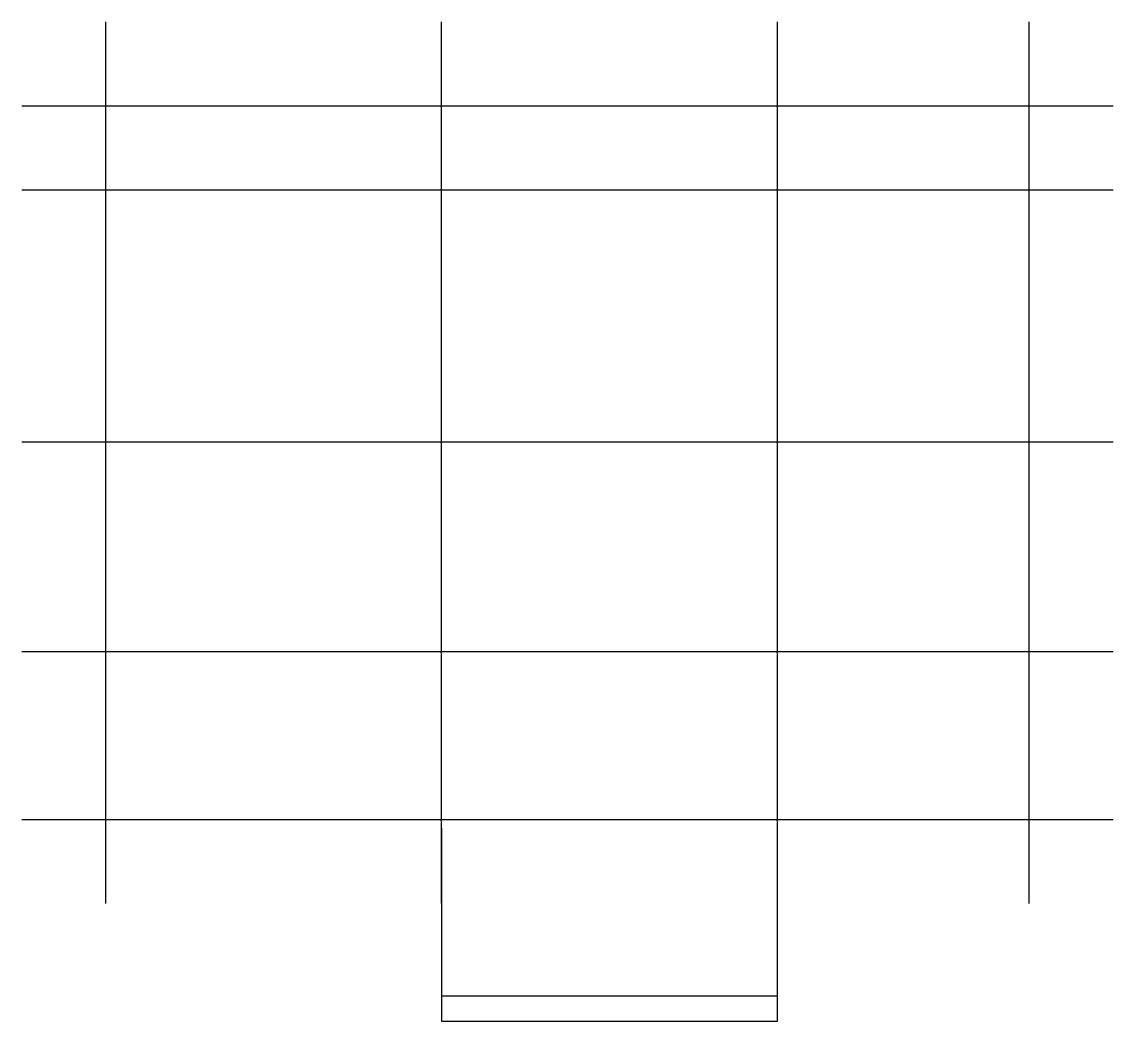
# Model space of a CAD drawing. Extents: x 68324 to 81324, y 20039 to 31939.
import ezdxf

# ---------------------------------------------------------------- set-up
doc = ezdxf.new("R2010")
doc.units = 0
doc.header["$LTSCALE"] = 1000
doc.header["$MEASUREMENT"] = 0
doc.layers.add('DOTE', color=1, linetype='Continuous')

msp = doc.modelspace()

# ---------------------------------------------------------------- linework, layer by layer
for points in [[(73324, 22339), (73324, 20339), (77324, 20339), (77324, 22339)], [(73324, 22339), (73324, 20039), (77324, 20039), (77324, 22339)]]:
    msp.add_lwpolyline(points)
at = {"layer": 'DOTE'}
for p, q in [((69324, 21439), (69324, 31939)), ((73324, 21439), (73324, 31939)), ((77324, 21439), (77324, 31939)), ((80324, 21439), (80324, 31939)), ((68324, 30939), (81324, 30939)), ((68324, 29939), (81324, 29939)), ((68324, 26939), (81324, 26939)), ((68324, 24439), (81324, 24439)), ((68324, 22439), (81324, 22439))]:
    msp.add_line(p, q, dxfattribs=at)

doc.saveas('drawing.dxf')
